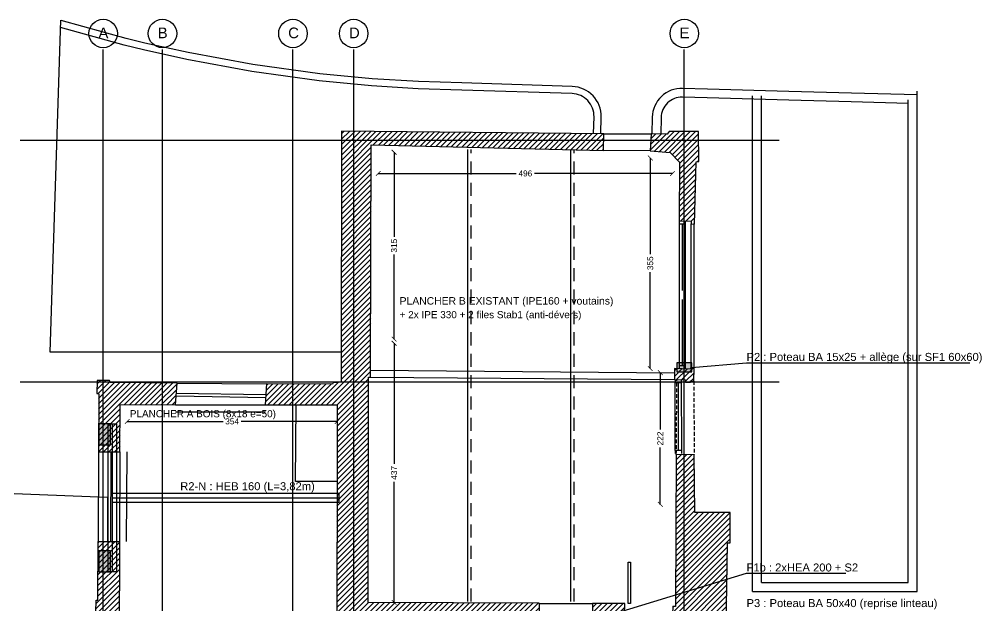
# Model space of a CAD drawing. Header units: centimetres. Extents: x 7169 to 11920, y 3983 to 6520.
# Drawn here: x 8414 to 10037, y 5527 to 6516 of the extents above; entities that cross this region are included whole.
import ezdxf

# ---------------------------------------------------------------- set-up
doc = ezdxf.new("R2010")
doc.units = ezdxf.units.CM
doc.linetypes.add('CACHE', pattern=[9.525, 6.35, -3.175])
doc.linetypes.add('PROJECTION', pattern=[0.3, 0.12, -0.18])
for name, color, linetype in [('010_mur', 8, 'Continuous'), ('030_menuiserie', 9, 'Continuous'), ('070_trait-fin', 9, 'Continuous'), ('075_cotation', 9, 'Continuous'), ('ARCHI-DEMOL', 30, 'Continuous'), ('STRUCT-BA', 3, 'Continuous'), ('STRUCT-EXIST-POUTRES', 8, 'Continuous'), ('STRUCT-FRANGEMENTS', 1, 'Continuous'), ('STRUCT-RENFORTS', 5, 'Continuous'), ('STRUCT-STAB', 4, 'Continuous'), ('STRUCT-TEXTE', 7, 'Continuous'), ('STRUCT-TRAME', 8, 'Continuous')]:
    doc.layers.add(name, color=color, linetype=linetype)
doc.styles.add('ARIAL', font='arial.ttf')
doc.styles.get("Standard").update_dxf_attribs({"font": 'arial.ttf'})
doc.dimstyles.get("Standard").update_dxf_attribs({"dimtxt": 10, "dimasz": 8, "dimexe": 50, "dimexo": 20, "dimgap": 4, "dimtad": 1, "dimdec": 0, "dimrnd": 0.5, "dimzin": 9, "dimtxsty": 'Standard', "dimblk": 'ARCHTICK', "dimcen": 0, "dimse1": 1, "dimse2": 1, "dimclrd": 4, "dimclre": 4, "dimclrt": 4, "dimazin": 3, "dimtfac": 1, "dimtdec": 0, "dimtmove": 2, "dimatfit": 3, "dimldrblk": 'NONE', "dimlwd": -1})
pattern_1 = [(45.21487, (-11671.396, -4335.0017), (-4.5069355, 4.4732575), [])]

# ---------------------------------------------------------------- blocks, each defined once
blk = doc.blocks.new('*U1201')
for points in [[(0.05, -0.042), (0.05, 0), (0, 0), (0, -0.072), (0.035, -0.072), (0.035, -0.042)], [(0.065, -0.072), (0.035, -0.072), (0.035, -0.721), (0.065, -0.721)], [(0.668, -0.042), (0.668, 0), (0.718, 0), (0.718, -0.072), (0.683, -0.072), (0.683, -0.042)]]:
    blk.add_lwpolyline(points, close=True)
at = {"linetype": 'PROJECTION', "ltscale": 0.75}
blk.add_arc((0.035, -0.073), 0.648, 271.6999, 0.0451, dxfattribs=at)
blk = doc.blocks.new('Murs porteurs selon geometre projet')
at = {"layer": '010_mur'}
h = blk.add_hatch(dxfattribs=at)
h.set_pattern_fill('ANSI31', color=4, scale=2, angle=0.2149)
h.set_pattern_definition(pattern_1)
edge = h.paths.add_edge_path()
edge.add_line((-2690.4, 1231.6), (-2691.2, 1611.5))
edge.add_line((-2691.2, 1611.5), (-2687.8, 1611.5))
edge.add_line((-2687.8, 1611.5), (-2687.8, 1622.5))
edge.add_line((-2687.8, 1622.5), (-2688.1, 2002.9))
edge.add_line((-2688.1, 2002.9), (-2296.6, 1995))
edge.add_line((-2296.6, 1995), (-2296.1, 2023.3))
edge.add_line((-2296.1, 2023.3), (-2738, 2025.7))
edge.add_line((-2738, 2025.7), (-2737.5, 1602.6))
edge.add_line((-2737.5, 1602.6), (-2751, 1601.5))
edge.add_line((-2751, 1601.5), (-2751.6, 1599.2))
edge.add_line((-2751.6, 1599.2), (-2863.1, 1599.6))
edge.add_line((-2863.1, 1599.6), (-2865, 1564))
edge.add_line((-2865, 1564), (-2812.9, 1564))
edge.add_line((-2812.9, 1564), (-2744, 1564.3))
edge.add_line((-2744, 1564.3), (-2743.6, 1435.3))
edge.add_line((-2743.6, 1435.3), (-2743.1, 1231.5))
edge.add_line((-2743.1, 1231.5), (-2690.5, 1231.6))
h = blk.add_hatch(dxfattribs=at)
h.set_pattern_fill('ANSI31', color=4, scale=2, angle=0.2149)
h.set_pattern_definition(pattern_1)
h.paths.add_polyline_path([(-2168, 1876.3), (-2147.9, 1877.1), (-2148, 1871.7), (-2142.6, 1871.4), (-2140.1, 1976.7), (-2135.7, 1976.8), (-2136.1, 2027.4), (-2185.7, 2027.4), (-2189, 2022.9), (-2216.2, 2023.2), (-2217.6, 1994.6), (-2183.9, 1992), (-2168, 1975.6)])
at = {"layer": '010_mur', "lineweight": 5}
h = blk.add_hatch(dxfattribs=at)
h.set_pattern_fill('ANSI31', color=4, scale=2, angle=0.2149)
h.set_pattern_definition(pattern_1)
h.paths.add_polyline_path([(-2175.2, 1627.8), (-2175.3, 1609.2), (-2156.6, 1609.1), (-2156.6, 1605.1), (-2148.2, 1605), (-2148.1, 1607.1), (-2142.8, 1606.8), (-2141.9, 1628.5), (-2148.1, 1629), (-2148.6, 1626.7)])
at = {"layer": '010_mur'}
h = blk.add_hatch(dxfattribs=at)
h.set_pattern_fill('ANSI31', color=4, scale=2, angle=0.2149)
h.set_pattern_definition(pattern_1)
h.paths.add_polyline_path([(-3146.2, 1483.5), (-3109.8, 1483.8), (-3109.7, 1563.6), (-3016.4, 1563.7), (-3013.7, 1600.2), (-3126.8, 1600.6), (-3127.9, 1604.3), (-3149, 1603.9), (-3149, 1582.1), (-3146.1, 1581.8)])
h = blk.add_hatch(dxfattribs=at)
h.set_pattern_fill('ANSI31', color=4, scale=2, angle=0.2149)
h.set_pattern_definition(pattern_1)
h.paths.add_polyline_path([(-2402.1, 1174.5), (-2402.1, 1231.5), (-2690.5, 1231.6), (-2743.1, 1231.5), (-2743, 1168.1), (-2689.7, 1169.7), (-2689.6, 1175.2)])
h.paths.add_polyline_path([(-2311.9, 1231.4), (-2311.9, 1174.1), (-2137.3, 1173.5), (-2137.4, 1165.4), (-2115.1, 1163.6), (-2115.3, 1158.5), (-2085, 1158.7), (-2084.9, 1163.1), (-2082.9, 1165.1), (-2083, 1187.2), (-2086.2, 1189.8), (-2084.6, 1334.1), (-2080.1, 1334.5), (-2080.2, 1385.4), (-2140.1, 1385.4), (-2141.3, 1482.5), (-2171.6, 1483), (-2172.1, 1226.7), (-2176.8, 1226.9), (-2177.1, 1214.1), (-2198.3, 1215.1), (-2198.9, 1195), (-2258.6, 1195.1), (-2257.3, 1231.6)])
h = blk.add_hatch(dxfattribs=at)
h.set_pattern_fill('ANSI31', color=4, scale=2, angle=0.2149)
h.set_pattern_definition(pattern_1)
h.paths.add_polyline_path([(-3146.2, 1163.3), (-3146.2, 1212.5), (-3149.8, 1212.7), (-3149.1, 1233.4), (-3146.3, 1233.6), (-3146.3, 1332.6), (-3110, 1332.5), (-3110.2, 1165.1)])
h = blk.add_hatch(dxfattribs=at)
h.set_pattern_fill('ANSI31', color=4, scale=2, angle=0.2149)
h.set_pattern_definition(pattern_1)
h.paths.add_polyline_path([(-3109.7, 1007.7), (-3109.7, 1024.5), (-3110.3, 1075.8), (-3146.3, 1074.4), (-3146.4, 1028.5), (-3149.4, 1028.3), (-3150.4, 1006.7), (-3148, 1006.5), (-3147.3, 903.4), (-3116, 904.4), (-3116.6, 1007.6)])
h = blk.add_hatch(dxfattribs=at)
h.set_pattern_fill('ANSI31', color=4, scale=2, angle=0.2149)
h.set_pattern_definition(pattern_1)
edge = h.paths.add_edge_path()
edge.add_line((-2177.9, 940.2), (-2138.4, 940.1))
edge.add_line((-2138.4, 940.1), (-2137.2, 1034.8))
edge.add_line((-2137.2, 1034.8), (-2086.3, 1039))
edge.add_line((-2086.3, 1039), (-2086.4, 1034.4))
edge.add_line((-2086.4, 1034.4), (-2083.9, 1032))
edge.add_line((-2083.9, 1032), (-2083.6, 1009.2))
edge.add_line((-2083.6, 1009.2), (-2086.1, 1007.6))
edge.add_line((-2086.1, 1007.6), (-2086.4, 874.9))
edge.add_arc((-2083, 876.4), 3.71, 204.38, 256.8367)
edge.add_arc((-2084.7, 869.3), 3.64, -0.6892, 76.8367, ccw=False)
edge.add_line((-2081, 869.2), (-2080.8, 854.8))
edge.add_line((-2080.8, 854.8), (-2074.8, 854.2))
edge.add_line((-2074.8, 854.2), (-2075, 841.6))
edge.add_line((-2075, 841.6), (-2081, 840.8))
edge.add_line((-2081, 840.8), (-2081.6, 822.5))
edge.add_line((-2081.6, 822.5), (-2141.2, 822.7))
edge.add_line((-2141.2, 822.7), (-2141.6, 741.9))
edge.add_line((-2141.6, 741.9), (-2165.7, 740.7))
edge.add_line((-2165.7, 740.7), (-2167.7, 767.9))
edge.add_line((-2167.7, 767.9), (-2167.4, 879.3))
edge.add_arc((-2179.1, 882.2), 12.1, 346.1269, 443.5219)
edge.add_line((-2177.7, 894.2), (-2177.9, 940.2))
h.paths.add_polyline_path([(-2737.4, 657), (-2738.9, 1010.5), (-2743.4, 1010.5), (-2743.5, 1024.6), (-2743.4, 1058.6), (-2690.8, 1058.7), (-2692.2, 941.1), (-2277.5, 940.4), (-2277.3, 887), (-2601.4, 887.2), (-2690.1, 887.2), (-2690.2, 572.6), (-2740.2, 572.2), (-2740.5, 643.2), (-2740.6, 657)])
h = blk.add_hatch(dxfattribs=at)
h.set_pattern_fill('ANSI31', color=4, scale=2, angle=0.2149)
h.set_pattern_definition(pattern_1)
h.paths.add_polyline_path([(-3017.6, 657.2), (-3018, 634.4), (-3017.9, 583.4), (-3049.8, 582.3), (-3050.1, 632.4), (-3127.8, 632.4), (-3128, 630.1), (-3149.1, 630.3), (-3148.5, 652.7), (-3145.5, 652.8), (-3146.2, 753), (-3115.1, 752.9), (-3114.5, 660), (-3021.1, 657.1)])
at = {"layer": '010_mur', "lineweight": 5}
h = blk.add_hatch(dxfattribs=at)
h.set_pattern_fill('ANSI31', color=4, scale=2, angle=0.2149)
h.set_pattern_definition(pattern_1)
h.paths.add_polyline_path([(-3017.3, 375), (-3017.5, 342.5), (-3048.7, 343.9), (-3049.4, 497.7), (-3017.8, 497.6), (-3017.6, 382.3)])
at = {"layer": '010_mur', "flags": 128}
for points in [[(-2690.4, 1231.6), (-2691.2, 1611.5), (-2687.8, 1611.5), (-2687.8, 1622.5), (-2688.1, 2002.9), (-2296.6, 1995), (-2296.1, 2023.3), (-2738, 2025.7), (-2737.5, 1602.6), (-2751, 1601.5), (-2751.6, 1599.2), (-2863.1, 1599.6), (-2865, 1564), (-2812.9, 1564), (-2744, 1564.3), (-2743.6, 1435.3), (-2743.1, 1231.5)], [(-2311.9, 1174), (-2137.3, 1173.5), (-2137.4, 1165.4), (-2115.1, 1163.6), (-2115.3, 1158.5), (-2085, 1158.7), (-2084.9, 1163.1), (-2082.9, 1165.1), (-2083, 1187.2), (-2086.2, 1189.8), (-2084.6, 1334.1), (-2080.1, 1334.5), (-2080.2, 1385.4), (-2140.1, 1385.4), (-2141.3, 1482.5), (-2171.6, 1483), (-2172.1, 1226.7), (-2176.8, 1226.9), (-2177.1, 1214.1), (-2198.3, 1215.1), (-2198.9, 1195), (-2258.6, 1195.1), (-2257.3, 1231.6), (-2311.9, 1231.3)], [(-3146.2, 1163.3), (-3146.2, 1212.5), (-3149.8, 1212.7), (-3149.1, 1233.4), (-3146.3, 1233.6), (-3146.3, 1332.6), (-3110, 1332.5), (-3110.2, 1165.1), (-3146.2, 1163.3)], [(-2743.1, 1231.5), (-2743, 1168.1), (-2689.7, 1169.7)], [(-2401.9, 1231.3), (-2690.5, 1231.6)], [(-2401.9, 1231.3), (-2401.9, 1174.3)], [(-2311.9, 1231.3), (-2311.9, 1174)], [(-2689.7, 1169.7), (-2689.6, 1175.2), (-2401.9, 1174.3)], [(-3147.3, 903.4), (-3148, 1006.5), (-3150.4, 1006.7), (-3149.4, 1028.3), (-3146.4, 1028.5), (-3146.3, 1074.4), (-3110.3, 1075.8), (-3109.7, 1024.5), (-3109.7, 1007.7), (-3116.6, 1007.6)], [(-2737.4, 657), (-2738.9, 1010.5), (-2743.4, 1010.5), (-2743.5, 1024.6), (-2743.4, 1058.6), (-2690.8, 1058.7), (-2692.2, 941.1), (-2277.5, 940.4), (-2277.3, 887), (-2690.1, 887.2), (-2690.2, 572.6), (-2740.2, 572.2), (-2740.5, 643.2), (-2740.6, 657), (-2737.4, 657)], [(-3116.6, 1007.6), (-3116, 904.4), (-3147.3, 903.4)], [(-2690.6, 659.5), (-2690.1, 659.5)], [(-3017.3, 375), (-3017.5, 342.5), (-3048.7, 343.9), (-3049.4, 497.7), (-3017.8, 497.6), (-3017.6, 382.3), (-3017.3, 375)]]:
    blk.add_lwpolyline(points, dxfattribs=at)
for points in [[(-2168, 1876.3), (-2147.9, 1877.1), (-2148, 1871.7), (-2142.6, 1871.4), (-2140.1, 1976.7), (-2135.7, 1976.8), (-2136.1, 2027.4), (-2185.7, 2027.4), (-2189, 2022.9), (-2216.2, 2023.2), (-2217.6, 1994.6), (-2183.9, 1992), (-2168, 1975.6)], [(-2175.2, 1627.8), (-2175.3, 1609.2), (-2156.6, 1609.1), (-2156.6, 1605.1), (-2148.2, 1605), (-2148.1, 1607.1), (-2142.8, 1606.8), (-2141.9, 1628.5), (-2148.1, 1629), (-2148.6, 1626.7)], [(-3146.2, 1483.5), (-3109.8, 1483.8), (-3109.7, 1563.6), (-3016.4, 1563.7), (-3013.7, 1600.2), (-3126.8, 1600.6), (-3127.9, 1604.3), (-3149, 1603.9), (-3149, 1582.1), (-3146.1, 1581.8)], [(-3017.6, 657.2), (-3018, 634.4), (-3017.9, 583.4), (-3049.8, 582.3), (-3050.1, 632.4), (-3127.8, 632.4), (-3128, 630.1), (-3149.1, 630.3), (-3148.5, 652.7), (-3145.5, 652.8), (-3146.2, 753), (-3115.1, 752.9), (-3114.5, 660), (-3021.1, 657.1)]]:
    blk.add_lwpolyline(points, close=True, dxfattribs=at)
blk.add_lwpolyline([(-2177.9, 940.2), (-2138.4, 940.1), (-2137.2, 1034.8), (-2086.3, 1039), (-2086.4, 1034.4), (-2083.9, 1032), (-2083.6, 1009.2), (-2086.1, 1007.6), (-2086.4, 874.9, 0.232968), (-2083.9, 872.8, -0.351792), (-2081, 869.2), (-2080.8, 854.8), (-2074.8, 854.2), (-2075, 841.6), (-2081, 840.8), (-2081.6, 822.5), (-2141.2, 822.7), (-2141.6, 741.9), (-2165.7, 740.7), (-2167.7, 767.9), (-2167.4, 879.3, 0.452542), (-2177.7, 894.2)], format="xyb", close=True, dxfattribs=at)
at = {"layer": '030_menuiserie', "flags": 128}
for points in [[(-2147.2, 1629), (-2148, 1871.7)], [(-2141.9, 1628.5), (-2143, 1871.4)], [(-2864.3, 1575.9), (-3015.4, 1577.8)], [(-2864.3, 1580.9), (-3015.3, 1582.8)], [(-3129.5, 1332.5), (-3129.9, 1483.7)], [(-3124.5, 1332.5), (-3124.9, 1483.7)], [(-3133.6, 752.9), (-3134.2, 903.9)], [(-3128.6, 752.9), (-3129.2, 904)], [(-3034.1, 583.1), (-3035.6, 497.7)], [(-3029.1, 583), (-3030.6, 497.6)]]:
    blk.add_lwpolyline(points, dxfattribs=at)
at = {"layer": '030_menuiserie'}
blk.add_lwpolyline([(-2082.1, 1040.2), (-2114.7, 1040.1), (-2114.7, 1035.1), (-2081.7, 1035.2, 0.414214), (-2114.8, 1068.1, 0.414214), (-2022.1, 1161.4), (-2115.1, 1161.1), (-2115.1, 1156.1), (-2022.1, 1156.4)], format="xyb", dxfattribs=at)
at = {"layer": '070_trait-fin', "linetype": 'CACHE'}
for p, q in [((-2143.3, 455.9), (-2054, 456.8)), ((-2148.3, 450.9), (-2053.9, 451.8))]:
    blk.add_line(p, q, dxfattribs=at)
at = {"layer": '070_trait-fin', "linetype": 'CACHE', "flags": 128}
for points in [[(-2171.6, 1483), (-2171, 1609.2)], [(-2142.8, 1606.8), (-2141.3, 1482.5)], [(-2660.7, 941.1), (-2661.4, 1175.1)], [(-3146.3, 1074.4), (-3146.2, 1163.3)], [(-3110.2, 1165.1), (-3110.3, 1075.8)], [(-2743.4, 1085.2), (-2743, 1168.1)], [(-2116.8, 1036.5), (-2115.3, 1158.5)], [(-2086.3, 1039), (-2085, 1158.7)], [(-2491.3, 940.8), (-2491.2, 949.4), (-2660.7, 951.3)], [(-2690.2, 572.6), (-2690.3, 250.4)], [(-3048.7, 343.9), (-3048.3, 244.2)], [(-3017.9, 244.9), (-3017.5, 342.5)]]:
    blk.add_lwpolyline(points, dxfattribs=at)
at = {"layer": '070_trait-fin'}
for points in [[(-3013.7, 1600.2), (-2863.1, 1599.6)], [(-3146.2, 1483.5), (-3146.3, 1332.6)], [(-3049.8, 582.3), (-3049.4, 497.7)]]:
    blk.add_lwpolyline(points, dxfattribs=at)
at = {"layer": '070_trait-fin', "color": 7, "true_color": 0xffffff}
for points in [[(-3016.4, 1563.7), (-2865, 1564)], [(-3109.8, 1483.8), (-3110, 1332.5)], [(-3115.1, 752.9), (-3116, 904.4)], [(-3017.9, 583.4), (-3017.8, 497.6)]]:
    blk.add_lwpolyline(points, dxfattribs=at)
at = {"layer": '070_trait-fin', "flags": 128}
for points in [[(-2593.5, 1047.9), (-2692.1, 948.6)], [(-2692.1, 948.6), (-2593.5, 1047.9)], [(-2581.3, 1046.7), (-2626.9, 941)], [(-2562.3, 1046.6), (-2581.6, 940.9)], [(-2536.7, 1046.4), (-2541.2, 940.8)], [(-2509.7, 1046.3), (-2508.1, 940.8)], [(-2480.9, 1046.2), (-2479.4, 940.7)], [(-2451.1, 1027.2), (-2450.3, 940.7)], [(-2551.9, 996.9), (-2470.2, 996.9)], [(-2421.3, 976.9), (-2420.7, 940.6)], [(-3147.3, 903.4), (-3146.2, 753)]]:
    blk.add_lwpolyline(points, dxfattribs=at)
blk.add_lwpolyline([(-2470.2, 996.9, 10, 0, 0), (-2444.9, 996.9, 0, 0, 0)], format="xyseb", dxfattribs=at)
at = {"layer": '070_trait-fin', "linetype": 'CACHE'}
for points in [[(-2147.2, 641.7), (-2146.6, 741.9)], [(-2142.2, 641.6), (-2141.6, 741.9)], [(-2142.2, 641.6), (-2147.2, 641.7)], [(-2142.2, 641.6), (-2054.6, 641.5)], [(-2142.2, 641.6), (-2142.2, 636.6)], [(-2142.2, 636.6), (-2054.6, 636.5)], [(-2143.3, 451), (-2143.4, 455.9)], [(-2148.3, 450.9), (-2148.9, 350.7)], [(-2143.3, 450.9), (-2148.3, 450.9)], [(-2143.3, 451), (-2143.9, 350.7)]]:
    blk.add_lwpolyline(points, dxfattribs=at)
for centre, start, end in [((-2150.1, 641.7), 271.3776, 359.8812), ((-2149.3, 450.9), 0.5485, 89.0522)]:
    blk.add_arc(centre, 95.4, start, end, dxfattribs=at)
at = {"layer": '030_menuiserie', "xscale": 138.550195075006, "yscale": 138.550195075006, "zscale": 138.550195075006, "rotation": 189.9168593396885}
blk.add_blockref('*U1201', (-3102.5, 73.8), dxfattribs=at)
blk = doc.blocks.new('_ArchTick')
at = {"color": 0, "linetype": 'ByBlock', "const_width": 0.15}
blk.add_lwpolyline([(-0.5, -0.5), (0.5, 0.5)], dxfattribs=at)
blk = doc.blocks.new('*D1121')
at = {"layer": '075_cotation', "color": 4, "transparency": 16777216}
for p, q in [((9019, 6256), (9251.7, 6256)), ((9514.9, 6256), (9282.2, 6256))]:
    blk.add_line(p, q, dxfattribs=at)
at = {"layer": 'Defpoints', "color": 0, "transparency": 16777216}
for p in [(9019, 6291.8), (9514.9, 6270), (9514.9, 6256)]:
    blk.add_point(p, dxfattribs=at)
at = {"layer": '075_cotation', "color": 4, "transparency": 16777216, "xscale": 8, "yscale": 8, "zscale": 8, "rotation": 180}
blk.add_blockref('_ArchTick', (9019, 6256), dxfattribs=at)
at = {"layer": '075_cotation', "color": 4, "transparency": 16777216, "xscale": 8, "yscale": 8, "zscale": 8}
blk.add_blockref('_ArchTick', (9514.9, 6256), dxfattribs=at)
at = {"layer": '075_cotation', "color": 4, "transparency": 16777216, "insert": (9267, 6256), "char_height": 10, "attachment_point": 5, "style": 'ARIAL'}
blk.add_mtext('\\A1;496', dxfattribs=at)
blk = doc.blocks.new('_None')
blk = doc.blocks.new('*D1128')
at = {"layer": '075_cotation', "color": 4, "transparency": 16777216}
for p, q in [((9045.6, 6291.8), (9045.6, 6149.4)), ((9045.6, 5976.8), (9045.6, 6119.2))]:
    blk.add_line(p, q, dxfattribs=at)
at = {"layer": 'Defpoints', "color": 0, "transparency": 16777216}
for p in [(9045.6, 6291.8), (9047.9, 6291.8), (9018, 5976.8)]:
    blk.add_point(p, dxfattribs=at)
at = {"layer": '075_cotation', "color": 4, "transparency": 16777216, "xscale": 8, "yscale": 8, "zscale": 8}
for p, rotation in [((9045.6, 6291.8), 90), ((9045.6, 5976.8), 270)]:
    blk.add_blockref('_ArchTick', p, dxfattribs=dict(at, rotation=rotation))
at = {"layer": '075_cotation', "color": 4, "transparency": 16777216, "insert": (9045.6, 6134.3), "char_height": 10, "attachment_point": 5, "rotation": 90, "style": 'ARIAL'}
blk.add_mtext('\\A1;315', dxfattribs=at)
blk = doc.blocks.new('*D1132')
at = {"layer": '075_cotation', "color": 4, "transparency": 16777216}
for p, q in [((8595.5, 5838), (8757.5, 5838)), ((8949.5, 5838), (8787.5, 5838))]:
    blk.add_line(p, q, dxfattribs=at)
at = {"layer": 'Defpoints', "color": 0, "transparency": 16777216}
for p in [(8595.5, 5828.1), (8949.5, 5838), (8949.5, 5828.2)]:
    blk.add_point(p, dxfattribs=at)
at = {"layer": '075_cotation', "color": 4, "transparency": 16777216, "xscale": 8, "yscale": 8, "zscale": 8, "rotation": 180}
blk.add_blockref('_ArchTick', (8595.5, 5838), dxfattribs=at)
at = {"layer": '075_cotation', "color": 4, "transparency": 16777216, "xscale": 8, "yscale": 8, "zscale": 8}
blk.add_blockref('_ArchTick', (8949.5, 5838), dxfattribs=at)
at = {"layer": '075_cotation', "color": 4, "transparency": 16777216, "insert": (8772.5, 5838), "char_height": 10, "attachment_point": 5, "style": 'ARIAL'}
blk.add_mtext('\\A1;354', dxfattribs=at)
blk = doc.blocks.new('*D1137')
at = {"layer": '075_cotation', "color": 4, "transparency": 16777216}
for p, q in [((9045.6, 5969.8), (9045.6, 5766.6)), ((9045.6, 5532.8), (9045.6, 5736.1))]:
    blk.add_line(p, q, dxfattribs=at)
at = {"layer": 'Defpoints', "color": 0, "transparency": 16777216}
for p in [(9018, 5969.8), (9045.6, 5969.8), (9021.2, 5532.8)]:
    blk.add_point(p, dxfattribs=at)
at = {"layer": '075_cotation', "color": 4, "transparency": 16777216, "xscale": 8, "yscale": 8, "zscale": 8}
for p, rotation in [((9045.6, 5969.8), 90), ((9045.6, 5532.8), 270)]:
    blk.add_blockref('_ArchTick', p, dxfattribs=dict(at, rotation=rotation))
at = {"layer": '075_cotation', "color": 4, "transparency": 16777216, "insert": (9045.6, 5751.3), "char_height": 10, "attachment_point": 5, "rotation": 90, "style": 'ARIAL'}
blk.add_mtext('\\A1;437', dxfattribs=at)
blk = doc.blocks.new('*D1147')
at = {"layer": '075_cotation', "color": 4, "transparency": 16777216}
for p, q in [((9477.6, 6282), (9477.6, 6119.7)), ((9477.6, 5927.2), (9477.6, 6089.5))]:
    blk.add_line(p, q, dxfattribs=at)
at = {"layer": 'Defpoints', "color": 0, "transparency": 16777216}
for p in [(9477.4, 6282), (9477.6, 6282), (9518.5, 5927.2)]:
    blk.add_point(p, dxfattribs=at)
at = {"layer": '075_cotation', "color": 4, "transparency": 16777216, "xscale": 8, "yscale": 8, "zscale": 8}
for p, rotation in [((9477.6, 6282), 90), ((9477.6, 5927.2), 270)]:
    blk.add_blockref('_ArchTick', p, dxfattribs=dict(at, rotation=rotation))
at = {"layer": '075_cotation', "color": 4, "transparency": 16777216, "insert": (9477.6, 6104.6), "char_height": 10, "attachment_point": 5, "rotation": 90, "style": 'ARIAL'}
blk.add_mtext('\\A1;355', dxfattribs=at)
blk = doc.blocks.new('*D1203')
at = {"layer": '075_cotation', "color": 4, "transparency": 16777216}
for p, q in [((9494.5, 5920.2), (9494.5, 5824.3)), ((9494.5, 5698.2), (9494.5, 5794.1))]:
    blk.add_line(p, q, dxfattribs=at)
at = {"layer": 'Defpoints', "color": 0, "transparency": 16777216}
for p in [(9506.4, 5920.2), (9494.5, 5698.2), (9509.1, 5698.2)]:
    blk.add_point(p, dxfattribs=at)
at = {"layer": '075_cotation', "color": 4, "transparency": 16777216, "xscale": 8, "yscale": 8, "zscale": 8}
for p, rotation in [((9494.5, 5920.2), 90), ((9494.5, 5698.2), 270)]:
    blk.add_blockref('_ArchTick', p, dxfattribs=dict(at, rotation=rotation))
at = {"layer": '075_cotation', "color": 4, "transparency": 16777216, "insert": (9494.5, 5809.2), "char_height": 10, "attachment_point": 5, "rotation": 90, "style": 'ARIAL'}
blk.add_mtext('\\A1;222', dxfattribs=at)

msp = doc.modelspace()

# ---------------------------------------------------------------- hatches: boundary and pattern name
at = {"layer": 'STRUCT-BA'}
for points in [[(9522.5, 5921.7), (9547.6, 5921.7), (9547.6, 5936.7), (9522.5, 5936.7)], [(8547.5, 5798.6), (8567.5, 5798.6), (8567.5, 5834.1), (8547.5, 5834.1)], [(8547.5, 5584.2), (8567.5, 5584.2), (8567.5, 5619.7), (8547.5, 5619.7)]]:
    msp.add_hatch(color=3, dxfattribs=at).paths.add_polyline_path(points)

# ---------------------------------------------------------------- linework, layer by layer
at = {"layer": '030_menuiserie'}
for p, q in [((9526.6, 6175.6), (9526.6, 5926.8)), ((9536.6, 6170.6), (9526.6, 6170.6)), ((9531.6, 6170.6), (9531.6, 6058.5)), ((9536.6, 6175.6), (9536.6, 5926.3)), ((9531.6, 6043.5), (9531.6, 5931.8)), ((9536.6, 5931.8), (9526.6, 5931.8)), ((9519.4, 5908.5), (9519.4, 5903.4)), ((9530, 5908.5), (9530, 5903.4)), ((9519.5, 5789), (9519.5, 5783.7)), ((9530.1, 5789), (9530.1, 5783.7))]:
    msp.add_line(p, q, dxfattribs=at)
for points in [[(9519.4, 5903.4), (9530, 5903.4), (9530.1, 5789), (9519.5, 5789)], [(9440.1, 5531.2), (9440.1, 5600.9), (9444.3, 5600.9), (9444.3, 5531.2)]]:
    msp.add_lwpolyline(points, close=True, dxfattribs=at)
msp.add_lwpolyline([(9524.7, 5903.4), (9524.8, 5789)], dxfattribs=at)
at = {"layer": '070_trait-fin'}
for p, q in [((9650.2, 5551.5), (9650.2, 6386.7)), ((9665.2, 5566.5), (9665.2, 6386.7))]:
    msp.add_line(p, q, dxfattribs=at)
for points in [[(8956.2, 5954.7), (8465.6, 5954.7), (8483.5, 6514.3)], [(9650.2, 5551.5), (9927.7, 5551.5), (9927.7, 6394.5)], [(9665.2, 5566.5), (9912.7, 5566.5), (9912.7, 6379.9)], [(8677, 5854.2), (8828.5, 5853.9)], [(8594.6, 5635.3), (8595.3, 5786.6)]]:
    msp.add_lwpolyline(points, dxfattribs=at)
for points in [[(9394.1, 6323.1), (9394.8, 6351.3, 0.414214), (9346.1, 6402.6), (9159.9, 6408.6), (9086.9, 6410.9), (9008.5, 6415.8), (8920.5, 6424.2), (8807.5, 6439.7), (8698.4, 6459.7), (8625.5, 6475.9), (8593.7, 6483.7), (8484.3, 6514.1), (8483.5, 6514.3)], [(9382.1, 6323.4), (9382.8, 6351.6, 0.414214), (9345.8, 6390.6), (9159.6, 6396.6), (9086.3, 6398.9), (9007.6, 6403.8), (8919.1, 6412.3), (8805.6, 6427.9), (8696.1, 6448), (8622.8, 6464.2), (8590.7, 6472.1), (8483.1, 6502)], [(9927.7, 6388.8), (9817, 6391.6), (9711.5, 6394.4), (9574, 6398.4), (9532.2, 6399.5, 0.414214), (9480.9, 6350.8), (9480.2, 6322.7)], [(9912.7, 6374.1), (9816.6, 6376.6), (9711.1, 6379.4), (9573.6, 6383.4), (9531.8, 6384.5, 0.414214), (9495.9, 6350.4), (9495.2, 6322.4)]]:
    msp.add_lwpolyline(points, format="xyb", dxfattribs=at)
at = {"layer": 'ARCHI-DEMOL'}
for p, q in [((9399.1, 6323.1), (9479, 6322.7)), ((9477.5, 6294.1), (9398.5, 6294.8)), ((9005.8, 5912.8), (9518.3, 5908.6)), ((9518.4, 5919.4), (9005.9, 5923.7)), ((8879.4, 5736.5), (8880.6, 5865.8)), ((8949.3, 5736.8), (8879.4, 5736.5)), ((9290, 5531.2), (9380, 5531.2))]:
    msp.add_line(p, q, dxfattribs=at)
at = {"layer": 'STRUCT-BA'}
for points in [[(9522.5, 5921.7), (9547.6, 5921.7), (9547.6, 5936.7), (9522.5, 5936.7), (9522.5, 5921.7)], [(9547, 5929), (9640, 5937), (10016.6, 5937)], [(8547.5, 5798.6), (8567.5, 5798.6), (8567.5, 5834.1), (8547.5, 5834.1), (8547.5, 5798.6)], [(8547.5, 5584.2), (8567.5, 5584.2), (8567.5, 5619.7), (8547.5, 5619.7), (8547.5, 5584.2)]]:
    msp.add_lwpolyline(points, dxfattribs=at)
at = {"layer": 'STRUCT-EXIST-POUTRES'}
for p, q in [((9170, 5534.2), (9170, 6296.7)), ((9343.9, 5534.2), (9343.9, 6296.7))]:
    msp.add_line(p, q, dxfattribs=at)
at = {"layer": 'STRUCT-FRANGEMENTS'}
msp.add_lwpolyline([(9355, 5495), (9640, 5582), (9807.4, 5582)], dxfattribs=at)
at = {"layer": 'STRUCT-RENFORTS'}
for p, q in [((8570.5, 5584.2), (8570.5, 5834.1)), ((8570.5, 5709.1), (8952.5, 5709.1))]:
    msp.add_line(p, q, dxfattribs=at)
for points in [[(8563.5, 5584.2), (8563.5, 5834.1), (8577.5, 5834.1), (8577.5, 5584.2), (8563.5, 5584.2)], [(8562, 5710), (7990, 5732), (8159.3, 5732)], [(8570.5, 5717.1), (8952.5, 5717.1), (8952.5, 5701.1), (8570.5, 5701.1), (8570.5, 5717.1)]]:
    msp.add_lwpolyline(points, dxfattribs=at)
at = {"layer": 'STRUCT-STAB'}
for p, q in [((9175.5, 6290.2), (9175.5, 6296.7)), ((9349.4, 6290.2), (9349.4, 6296.7)), ((9175.5, 6254.2), (9175.5, 6276.2)), ((9349.4, 6254.2), (9349.4, 6276.2)), ((9175.5, 6218.2), (9175.5, 6240.2)), ((9349.4, 6218.2), (9349.4, 6240.2)), ((9175.5, 6182.2), (9175.5, 6204.2)), ((9349.4, 6182.2), (9349.4, 6204.2)), ((9175.5, 6146.2), (9175.5, 6168.2)), ((9349.4, 6146.2), (9349.4, 6168.2)), ((9175.5, 6110.2), (9175.5, 6132.2)), ((9349.4, 6110.2), (9349.4, 6132.2)), ((9175.5, 6074.2), (9175.5, 6096.2)), ((9349.4, 6074.2), (9349.4, 6096.2)), ((9175.5, 6038.2), (9175.5, 6060.2)), ((9349.4, 6038.2), (9349.4, 6060.2)), ((9175.5, 6002.2), (9175.5, 6024.2)), ((9349.4, 6002.2), (9349.4, 6024.2)), ((9175.5, 5966.2), (9175.5, 5988.2)), ((9349.4, 5966.2), (9349.4, 5988.2)), ((9175.5, 5930.2), (9175.5, 5952.2)), ((9349.4, 5930.2), (9349.4, 5952.2)), ((9175.5, 5894.2), (9175.5, 5916.2)), ((9349.4, 5894.2), (9349.4, 5916.2)), ((9175.5, 5858.2), (9175.5, 5880.2)), ((9349.4, 5858.2), (9349.4, 5880.2)), ((9175.5, 5822.2), (9175.5, 5844.2)), ((9349.4, 5822.2), (9349.4, 5844.2)), ((9175.5, 5786.2), (9175.5, 5808.2)), ((9349.4, 5786.2), (9349.4, 5808.2)), ((9175.5, 5750.2), (9175.5, 5772.2)), ((9349.4, 5750.2), (9349.4, 5772.2)), ((9175.5, 5714.2), (9175.5, 5736.2)), ((9349.4, 5714.2), (9349.4, 5736.2)), ((9175.5, 5678.2), (9175.5, 5700.2)), ((9349.4, 5678.2), (9349.4, 5700.2)), ((9175.5, 5642.2), (9175.5, 5664.2)), ((9349.4, 5642.2), (9349.4, 5664.2)), ((9175.5, 5606.2), (9175.5, 5628.2)), ((9349.4, 5606.2), (9349.4, 5628.2)), ((9175.5, 5570.2), (9175.5, 5592.2)), ((9349.4, 5570.2), (9349.4, 5592.2)), ((9175.5, 5534.2), (9175.5, 5556.2)), ((9349.4, 5534.2), (9349.4, 5556.2))]:
    msp.add_line(p, q, dxfattribs=at)
at = {"layer": 'STRUCT-TRAME'}
for p, q in [((8555, 4340), (8555, 6465)), ((8655, 4340), (8655, 6465)), ((8875, 4340), (8875, 6465)), ((8977.5, 4340), (8977.5, 6465)), ((9535, 4340), (9535, 6465)), ((8415, 6312), (9695, 6312)), ((8415, 5905), (9695, 5905))]:
    msp.add_line(p, q, dxfattribs=at)
for centre in [(8555, 6492), (8655, 6492), (8875, 6492), (8977.5, 6492), (9535, 6492)]:
    msp.add_circle(centre, 24, dxfattribs=at)

# ---------------------------------------------------------------- block references
at = {"layer": '010_mur', "rotation": 359.7851270248765}
msp.add_blockref('Murs porteurs selon geometre projet', (11687.6, 4291.2), dxfattribs=at)

# ---------------------------------------------------------------- texts
at = {"layer": 'STRUCT-BA'}
for s, p in [('P2 : Poteau BA 15x25 + allège (sur SF1 60x60)', (9640, 5940)), ('P3 : Poteau BA 50x40 (reprise linteau)', (9640, 5525))]:
    msp.add_text(s, height=13.5, dxfattribs=at).set_placement(p)
at = {"layer": 'STRUCT-FRANGEMENTS'}
msp.add_text('F1b : 2xHEA 200 + S2', height=13.5, dxfattribs=at).set_placement((9640, 5585))
at = {"layer": 'STRUCT-RENFORTS'}
msp.add_text('R2-N : HEB 160 (L=3,82m)', height=13.5, dxfattribs=at).set_placement((8685, 5722))
at = {"layer": 'STRUCT-STAB'}
for s, height, p in [('PLANCHER B EXISTANT (IPE160 + voutains)', 12.5, (9055, 6035)), ('+ 2x IPE 330 + 2 files Stab1 (anti-dévers)', 12, (9055, 6012))]:
    msp.add_text(s, height=height, dxfattribs=at).set_placement(p)
at = {"layer": 'STRUCT-TEXTE'}
msp.add_text('PLANCHER A BOIS (8x18 e=50)', height=12, dxfattribs=at).set_placement((8600, 5845))
at = {"layer": 'STRUCT-TRAME'}
for s, p in [('A', (8547, 6484)), ('B', (8647, 6484)), ('C', (8867, 6484)), ('D', (8969.5, 6484)), ('E', (9527, 6484))]:
    msp.add_text(s, height=18, dxfattribs=at).set_placement(p)

# ---------------------------------------------------------------- dimensions: what is measured, and where the dimension line sits
at = {"layer": '075_cotation', "color": 6}
for base, p1, p2, picture, middle in [((9514.9, 6256), (9019, 6291.8), (9514.9, 6270), '*D1121', (9267, 6256)), ((8949.5, 5838), (8595.5, 5828.1), (8949.5, 5828.2), '*D1132', (8772.5, 5838))]:
    dim = msp.add_linear_dim(base=base, p1=p1, p2=p2, dimstyle='standard', override={"dimtxsty": 'ARIAL'}, dxfattribs=at)
    dim.commit()
    dim.dimension.update_dxf_attribs({"geometry": picture, "text_midpoint": middle})
for base, p1, p2, picture, middle in [((9045.6, 6291.8), (9018, 5976.8), (9047.9, 6291.8), '*D1128', (9045.6, 6134.3)), ((9477.6, 6282), (9518.5, 5927.2), (9477.4, 6282), '*D1147', (9477.6, 6104.6)), ((9045.6, 5969.8), (9021.2, 5532.8), (9018, 5969.8), '*D1137', (9045.6, 5751.3)), ((9494.5, 5698.2), (9506.4, 5920.2), (9509.1, 5698.2), '*D1203', (9494.5, 5809.2))]:
    dim = msp.add_linear_dim(base=base, p1=p1, p2=p2, angle=90, dimstyle='standard', override={"dimtxsty": 'ARIAL'}, dxfattribs=at)
    dim.commit()
    dim.dimension.update_dxf_attribs({"geometry": picture, "text_midpoint": middle})

doc.saveas('drawing.dxf')
